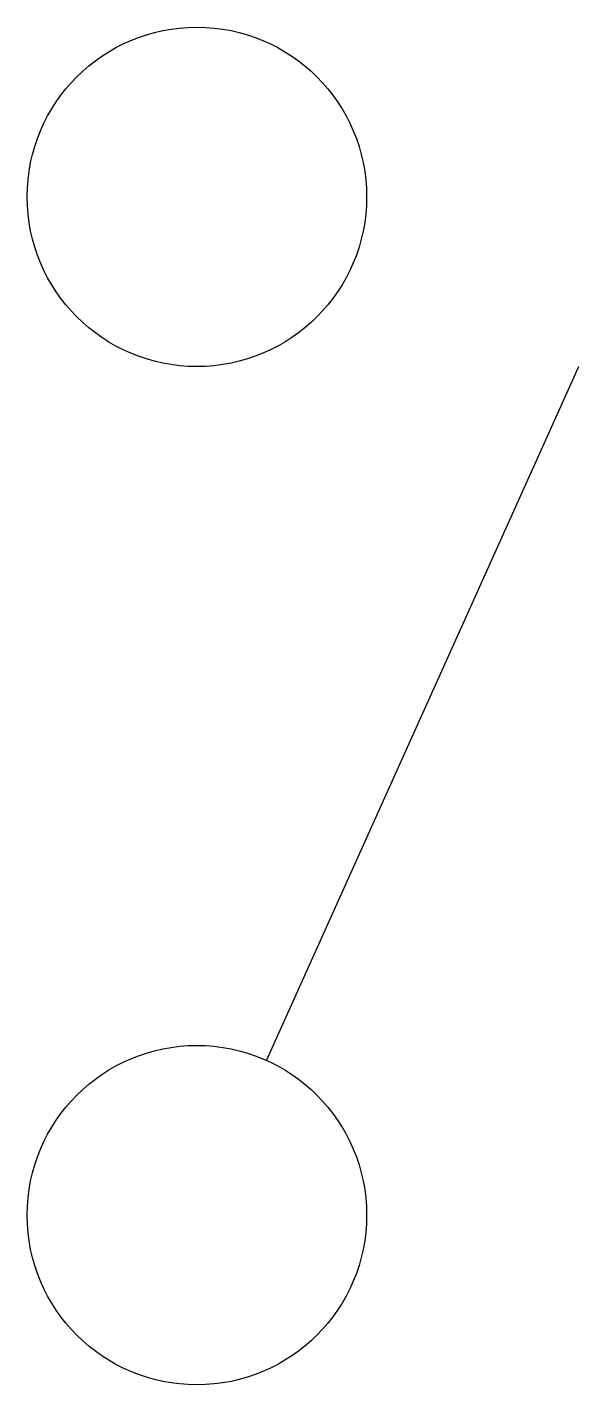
# Model space of a CAD drawing. Extents: x 14.7 to 15.025, y 6.1 to 6.9.
import ezdxf

# ---------------------------------------------------------------- set-up
doc = ezdxf.new("R2010")
doc.units = 0
doc.layers.add('1', color=7, linetype='CONTINUOUS')

msp = doc.modelspace()

# ---------------------------------------------------------------- linework, layer by layer
at = {"layer": '1', "color": 0}
msp.add_line((14.84104, 6.29119), (15.025, 6.7), dxfattribs=at)
for centre in [(14.8, 6.8), (14.8, 6.2)]:
    msp.add_circle(centre, 0.1, dxfattribs=at)

doc.saveas('drawing.dxf')
